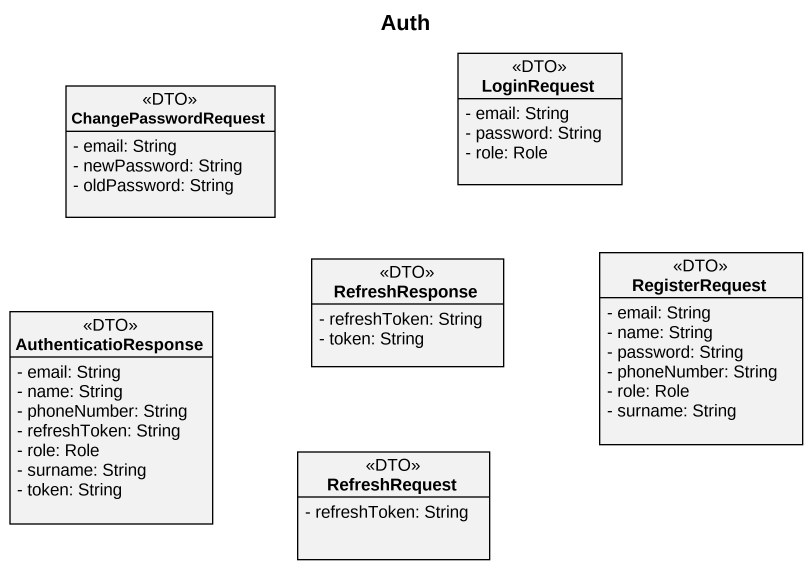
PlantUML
@startuml
title Auth
hide circle
hide empty members
skinparam classAttributeIconSize 0
class LoginRequest <<DTO>> {
  - email: String
  - password: String
  - role: Role
}
class ChangePasswordRequest <<DTO>> {
  - email: String
  - newPassword: String
  - oldPassword: String
}
class RefreshResponse <<DTO>> {
  - refreshToken: String
  - token: String
}
class RegisterRequest <<DTO>> {
  - email: String
  - name: String
  - password: String
  - phoneNumber: String
  - role: Role
  - surname: String
}
class AuthenticatioResponse <<DTO>> {
  - email: String
  - name: String
  - phoneNumber: String
  - refreshToken: String
  - role: Role
  - surname: String
  - token: String
}
class RefreshRequest <<DTO>> {
  - refreshToken: String
}
@enduml
